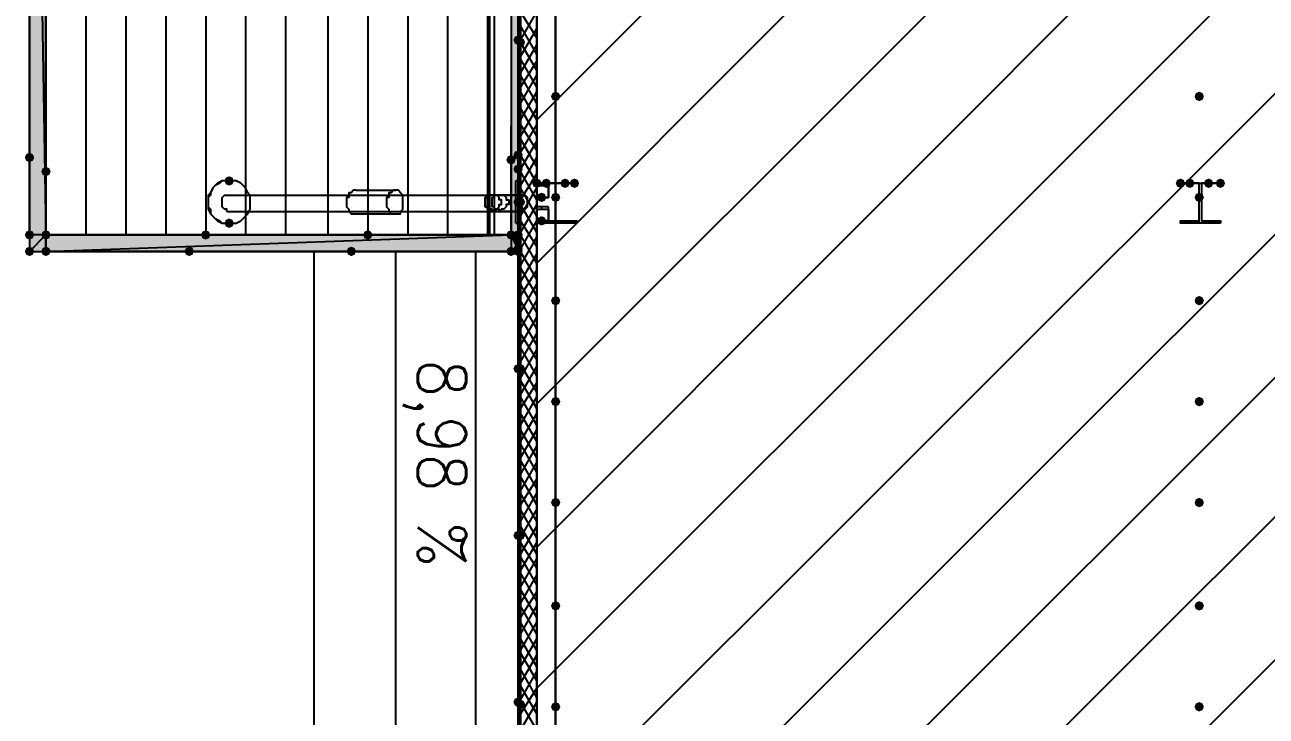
# Model space of a CAD drawing. Header units: millimetres. Extents: x 0 to 420, y 0 to 297.
# Drawn here: x 98.93 to 121.31, y 128.44 to 140.91 of the extents above; entities that cross this region are included whole.
import ezdxf

# ---------------------------------------------------------------- set-up
doc = ezdxf.new("R2010")
doc.units = ezdxf.units.MM
doc.layers.get('0').update_dxf_attribs({"linetype": 'CONTINUOUS'})
doc.styles.get("Standard").update_dxf_attribs({"font": 'STANDARD'})

msp = doc.modelspace()

# ---------------------------------------------------------------- hatches: boundary and pattern name
at = {"true_color": 0x000007}
h = msp.add_hatch(color=0, dxfattribs=at)
h.paths.add_polyline_path([(107.823, 137.117667), (107.696, 137.117667), (107.823, 219.456)], flags=0)
h.paths.add_polyline_path([(107.696, 137.117667), (107.823, 219.456), (107.696, 219.456)], flags=0)
h = msp.add_hatch(color=0, dxfattribs=at)
h.paths.add_polyline_path([(99.017667, 137.117667), (99.017667, 155.109333), (99.314, 137.117667)], flags=0)
h.paths.add_polyline_path([(99.017667, 155.109333), (99.314, 137.117667), (99.314, 155.109333)], flags=0)
h = msp.add_hatch(color=0, dxfattribs=at)
h.paths.add_polyline_path([(107.865333, 155.109333), (107.823, 155.109333), (107.865333, 137.710333)], flags=0)
h.paths.add_polyline_path([(107.823, 155.109333), (107.865333, 137.710333), (107.823, 137.710333)], flags=0)
at = {"true_color": 0x0000fe}
for points in [[(107.907667, 140.631333), (107.882796, 140.571537), (107.823, 140.546667), (107.763204, 140.571537), (107.738333, 140.631333), (107.763204, 140.691129), (107.823, 140.716), (107.882796, 140.691129)], [(107.95, 140.589), (107.925129, 140.529204), (107.865333, 140.504333), (107.805538, 140.529204), (107.780667, 140.589), (107.805537, 140.648796), (107.865333, 140.673667), (107.925129, 140.648796)], [(99.102333, 138.514667), (99.077463, 138.454871), (99.017667, 138.43), (98.957871, 138.454871), (98.933, 138.514667), (98.957871, 138.574462), (99.017667, 138.599333), (99.077462, 138.574463)], [(107.780667, 138.472333), (107.755796, 138.412537), (107.696, 138.387667), (107.636204, 138.412537), (107.611333, 138.472333), (107.636204, 138.532129), (107.696, 138.557), (107.755796, 138.532129)], [(107.907667, 138.557), (107.882796, 138.497204), (107.823, 138.472333), (107.763204, 138.497204), (107.738333, 138.557), (107.763204, 138.616796), (107.823, 138.641667), (107.882796, 138.616796)], [(99.398667, 138.260667), (99.373796, 138.200871), (99.314, 138.176), (99.254204, 138.200871), (99.229333, 138.260667), (99.254204, 138.320462), (99.314, 138.345333), (99.373796, 138.320463)], [(107.907667, 138.303), (107.882796, 138.243204), (107.823, 138.218333), (107.763204, 138.243204), (107.738333, 138.303), (107.763204, 138.362796), (107.823, 138.387667), (107.882796, 138.362796)], [(107.907667, 137.710333), (107.882796, 137.650537), (107.823, 137.625667), (107.763204, 137.650537), (107.738333, 137.710333), (107.763204, 137.770129), (107.823, 137.795), (107.882796, 137.770129)], [(107.95, 137.710333), (107.925129, 137.650537), (107.865333, 137.625667), (107.805538, 137.650537), (107.780667, 137.710333), (107.805537, 137.770129), (107.865333, 137.795), (107.925129, 137.770129)], [(99.102333, 137.117667), (99.077463, 137.057871), (99.017667, 137.033), (98.957871, 137.057871), (98.933, 137.117667), (98.957871, 137.177462), (99.017667, 137.202333), (99.077462, 137.177463)], [(99.102333, 137.117667), (99.077463, 137.057871), (99.017667, 137.033), (98.957871, 137.057871), (98.933, 137.117667), (98.957871, 137.177462), (99.017667, 137.202333), (99.077462, 137.177463)], [(99.398667, 137.117667), (99.373796, 137.057871), (99.314, 137.033), (99.254204, 137.057871), (99.229333, 137.117667), (99.254204, 137.177462), (99.314, 137.202333), (99.373796, 137.177463)], [(99.398667, 137.117667), (99.373796, 137.057871), (99.314, 137.033), (99.254204, 137.057871), (99.229333, 137.117667), (99.254204, 137.177462), (99.314, 137.202333), (99.373796, 137.177463)], [(99.398667, 137.117667), (99.373796, 137.057871), (99.314, 137.033), (99.254204, 137.057871), (99.229333, 137.117667), (99.254204, 137.177462), (99.314, 137.202333), (99.373796, 137.177463)], [(99.398667, 137.117667), (99.373796, 137.057871), (99.314, 137.033), (99.254204, 137.057871), (99.229333, 137.117667), (99.254204, 137.177462), (99.314, 137.202333), (99.373796, 137.177463)], [(102.277333, 137.117667), (102.252463, 137.057871), (102.192667, 137.033), (102.132871, 137.057871), (102.108, 137.117667), (102.132871, 137.177462), (102.192667, 137.202333), (102.252462, 137.177463)], [(105.198333, 137.117667), (105.173463, 137.057871), (105.113667, 137.033), (105.053871, 137.057871), (105.029, 137.117667), (105.053871, 137.177462), (105.113667, 137.202333), (105.173462, 137.177463)], [(107.780667, 137.117667), (107.755796, 137.057871), (107.696, 137.033), (107.636204, 137.057871), (107.611333, 137.117667), (107.636204, 137.177462), (107.696, 137.202333), (107.755796, 137.177463)], [(107.780667, 137.117667), (107.755796, 137.057871), (107.696, 137.033), (107.636204, 137.057871), (107.611333, 137.117667), (107.636204, 137.177462), (107.696, 137.202333), (107.755796, 137.177463)], [(107.907667, 137.117667), (107.882796, 137.057871), (107.823, 137.033), (107.763204, 137.057871), (107.738333, 137.117667), (107.763204, 137.177462), (107.823, 137.202333), (107.882796, 137.177463)], [(107.907667, 136.863667), (107.882796, 136.803871), (107.823, 136.779), (107.763204, 136.803871), (107.738333, 136.863667), (107.763204, 136.923462), (107.823, 136.948333), (107.882796, 136.923463)], [(107.907667, 136.863667), (107.882796, 136.803871), (107.823, 136.779), (107.763204, 136.803871), (107.738333, 136.863667), (107.763204, 136.923462), (107.823, 136.948333), (107.882796, 136.923463)], [(107.907667, 136.863667), (107.882796, 136.803871), (107.823, 136.779), (107.763204, 136.803871), (107.738333, 136.863667), (107.763204, 136.923462), (107.823, 136.948333), (107.882796, 136.923463)], [(107.907667, 136.863667), (107.882796, 136.803871), (107.823, 136.779), (107.763204, 136.803871), (107.738333, 136.863667), (107.763204, 136.923462), (107.823, 136.948333), (107.882796, 136.923463)], [(99.102333, 136.821333), (99.077463, 136.761537), (99.017667, 136.736667), (98.957871, 136.761537), (98.933, 136.821333), (98.957871, 136.881129), (99.017667, 136.906), (99.077462, 136.881129)], [(99.102333, 136.821333), (99.077463, 136.761537), (99.017667, 136.736667), (98.957871, 136.761537), (98.933, 136.821333), (98.957871, 136.881129), (99.017667, 136.906), (99.077462, 136.881129)], [(99.102333, 136.821333), (99.077463, 136.761537), (99.017667, 136.736667), (98.957871, 136.761537), (98.933, 136.821333), (98.957871, 136.881129), (99.017667, 136.906), (99.077462, 136.881129)], [(99.398667, 136.821333), (99.373796, 136.761537), (99.314, 136.736667), (99.254204, 136.761537), (99.229333, 136.821333), (99.254204, 136.881129), (99.314, 136.906), (99.373796, 136.881129)], [(101.981, 136.821333), (101.956129, 136.761537), (101.896333, 136.736667), (101.836537, 136.761537), (101.811667, 136.821333), (101.836537, 136.881129), (101.896333, 136.906), (101.956129, 136.881129)], [(104.902, 136.821333), (104.877129, 136.761537), (104.817333, 136.736667), (104.757538, 136.761537), (104.732667, 136.821333), (104.757537, 136.881129), (104.817333, 136.906), (104.877129, 136.881129)], [(107.780667, 136.821333), (107.755796, 136.761537), (107.696, 136.736667), (107.636204, 136.761537), (107.611333, 136.821333), (107.636204, 136.881129), (107.696, 136.906), (107.755796, 136.881129)], [(107.780667, 136.821333), (107.755796, 136.761537), (107.696, 136.736667), (107.636204, 136.761537), (107.611333, 136.821333), (107.636204, 136.881129), (107.696, 136.906), (107.755796, 136.881129)], [(107.907667, 136.821333), (107.882796, 136.761537), (107.823, 136.736667), (107.763204, 136.761537), (107.738333, 136.821333), (107.763204, 136.881129), (107.823, 136.906), (107.882796, 136.881129)], [(107.907667, 136.821333), (107.882796, 136.761537), (107.823, 136.736667), (107.763204, 136.761537), (107.738333, 136.821333), (107.763204, 136.881129), (107.823, 136.906), (107.882796, 136.881129)], [(107.907667, 136.821333), (107.882796, 136.761537), (107.823, 136.736667), (107.763204, 136.761537), (107.738333, 136.821333), (107.763204, 136.881129), (107.823, 136.906), (107.882796, 136.881129)], [(107.907667, 136.821333), (107.882796, 136.761537), (107.823, 136.736667), (107.763204, 136.761537), (107.738333, 136.821333), (107.763204, 136.881129), (107.823, 136.906), (107.882796, 136.881129)], [(107.907667, 134.704667), (107.882796, 134.644871), (107.823, 134.62), (107.763204, 134.644871), (107.738333, 134.704667), (107.763204, 134.764462), (107.823, 134.789333), (107.882796, 134.764463)], [(107.95, 134.704667), (107.925129, 134.644871), (107.865333, 134.62), (107.805538, 134.644871), (107.780667, 134.704667), (107.805537, 134.764462), (107.865333, 134.789333), (107.925129, 134.764463)], [(107.907667, 131.699), (107.882796, 131.639204), (107.823, 131.614333), (107.763204, 131.639204), (107.738333, 131.699), (107.763204, 131.758796), (107.823, 131.783667), (107.882796, 131.758796)], [(107.95, 131.699), (107.925129, 131.639204), (107.865333, 131.614333), (107.805538, 131.639204), (107.780667, 131.699), (107.805537, 131.758796), (107.865333, 131.783667), (107.925129, 131.758796)], [(107.907667, 128.693333), (107.882796, 128.633537), (107.823, 128.608667), (107.763204, 128.633537), (107.738333, 128.693333), (107.763204, 128.753129), (107.823, 128.778), (107.882796, 128.753129)], [(107.95, 128.651), (107.925129, 128.591204), (107.865333, 128.566333), (107.805538, 128.591204), (107.780667, 128.651), (107.805537, 128.710796), (107.865333, 128.735667), (107.925129, 128.710796)]]:
    msp.add_hatch(color=0, dxfattribs=at).paths.add_polyline_path(points, flags=0)
at = {"true_color": 0x000007}
for points in [[(108.585, 139.615333), (108.560129, 139.555537), (108.500333, 139.530667), (108.440538, 139.555537), (108.415667, 139.615333), (108.440537, 139.675129), (108.500333, 139.7), (108.560129, 139.675129)], [(120.184333, 139.615333), (120.159462, 139.555537), (120.099667, 139.530667), (120.039871, 139.555537), (120.015, 139.615333), (120.039871, 139.675129), (120.099667, 139.7), (120.159462, 139.675129)], [(102.700667, 138.091333), (102.675796, 138.031537), (102.616, 138.006667), (102.556204, 138.031537), (102.531333, 138.091333), (102.556204, 138.151129), (102.616, 138.176), (102.675796, 138.151129)], [(108.246333, 138.049), (108.221463, 137.989204), (108.161667, 137.964333), (108.101871, 137.989204), (108.077, 138.049), (108.101871, 138.108796), (108.161667, 138.133667), (108.221462, 138.108796)], [(108.415667, 138.049), (108.390796, 137.989204), (108.331, 137.964333), (108.271204, 137.989204), (108.246333, 138.049), (108.271204, 138.108796), (108.331, 138.133667), (108.390796, 138.108796)], [(108.754333, 138.049), (108.729462, 137.989204), (108.669667, 137.964333), (108.609871, 137.989204), (108.585, 138.049), (108.609871, 138.108796), (108.669667, 138.133667), (108.729462, 138.108796)], [(108.923667, 138.049), (108.898796, 137.989204), (108.839, 137.964333), (108.779204, 137.989204), (108.754333, 138.049), (108.779204, 138.108796), (108.839, 138.133667), (108.898796, 138.108796)], [(119.845667, 138.049), (119.820796, 137.989204), (119.761, 137.964333), (119.701204, 137.989204), (119.676333, 138.049), (119.701204, 138.108796), (119.761, 138.133667), (119.820796, 138.108796)], [(120.015, 138.049), (119.990129, 137.989204), (119.930333, 137.964333), (119.870538, 137.989204), (119.845667, 138.049), (119.870537, 138.108796), (119.930333, 138.133667), (119.990129, 138.108796)], [(120.353667, 138.049), (120.328796, 137.989204), (120.269, 137.964333), (120.209204, 137.989204), (120.184333, 138.049), (120.209204, 138.108796), (120.269, 138.133667), (120.328796, 138.108796)], [(120.565333, 138.049), (120.540463, 137.989204), (120.480667, 137.964333), (120.420871, 137.989204), (120.396, 138.049), (120.420871, 138.108796), (120.480667, 138.133667), (120.540462, 138.108796)], [(108.331, 137.795), (108.306129, 137.735204), (108.246333, 137.710333), (108.186537, 137.735204), (108.161667, 137.795), (108.186537, 137.854796), (108.246333, 137.879667), (108.306129, 137.854796)], [(108.585, 137.795), (108.560129, 137.735204), (108.500333, 137.710333), (108.440538, 137.735204), (108.415667, 137.795), (108.440537, 137.854796), (108.500333, 137.879667), (108.560129, 137.854796)], [(120.184333, 137.795), (120.159462, 137.735204), (120.099667, 137.710333), (120.039871, 137.735204), (120.015, 137.795), (120.039871, 137.854796), (120.099667, 137.879667), (120.159462, 137.854796)], [(102.700667, 137.329333), (102.675796, 137.269537), (102.616, 137.244667), (102.556204, 137.269537), (102.531333, 137.329333), (102.556204, 137.389129), (102.616, 137.414), (102.675796, 137.389129)], [(108.331, 137.371667), (108.306129, 137.311871), (108.246333, 137.287), (108.186537, 137.311871), (108.161667, 137.371667), (108.186537, 137.431462), (108.246333, 137.456333), (108.306129, 137.431463)], [(99.314, 137.117667), (99.017667, 136.821333), (99.314, 136.821333)], [(99.314, 137.117667), (99.017667, 137.117667), (99.017667, 136.821333)], [(107.696, 137.117667), (107.823, 136.863667), (107.823, 137.117667)], [(107.696, 136.821333), (107.823, 136.863667), (107.696, 137.117667)], [(107.907667, 136.821333), (107.882796, 136.761537), (107.823, 136.736667), (107.763204, 136.761537), (107.738333, 136.821333), (107.763204, 136.881129), (107.823, 136.906), (107.882796, 136.881129)], [(108.585, 135.932333), (108.560129, 135.872537), (108.500333, 135.847667), (108.440538, 135.872537), (108.415667, 135.932333), (108.440537, 135.992129), (108.500333, 136.017), (108.560129, 135.992129)], [(120.184333, 135.932333), (120.159462, 135.872537), (120.099667, 135.847667), (120.039871, 135.872537), (120.015, 135.932333), (120.039871, 135.992129), (120.099667, 136.017), (120.159462, 135.992129)], [(108.585, 134.112), (108.560129, 134.052204), (108.500333, 134.027333), (108.440538, 134.052204), (108.415667, 134.112), (108.440537, 134.171796), (108.500333, 134.196667), (108.560129, 134.171796)], [(120.184333, 134.112), (120.159462, 134.052204), (120.099667, 134.027333), (120.039871, 134.052204), (120.015, 134.112), (120.039871, 134.171796), (120.099667, 134.196667), (120.159462, 134.171796)], [(108.585, 132.291667), (108.560129, 132.231871), (108.500333, 132.207), (108.440538, 132.231871), (108.415667, 132.291667), (108.440537, 132.351462), (108.500333, 132.376333), (108.560129, 132.351463)], [(120.184333, 132.291667), (120.159462, 132.231871), (120.099667, 132.207), (120.039871, 132.231871), (120.015, 132.291667), (120.039871, 132.351462), (120.099667, 132.376333), (120.159462, 132.351463)], [(108.585, 130.429), (108.560129, 130.369204), (108.500333, 130.344333), (108.440538, 130.369204), (108.415667, 130.429), (108.440537, 130.488796), (108.500333, 130.513667), (108.560129, 130.488796)], [(120.184333, 130.429), (120.159462, 130.369204), (120.099667, 130.344333), (120.039871, 130.369204), (120.015, 130.429), (120.039871, 130.488796), (120.099667, 130.513667), (120.159462, 130.488796)], [(108.585, 128.608667), (108.560129, 128.548871), (108.500333, 128.524), (108.440538, 128.548871), (108.415667, 128.608667), (108.440537, 128.668462), (108.500333, 128.693333), (108.560129, 128.668463)], [(120.184333, 128.608667), (120.159462, 128.548871), (120.099667, 128.524), (120.039871, 128.548871), (120.015, 128.608667), (120.039871, 128.668462), (120.099667, 128.693333), (120.159462, 128.668463)]]:
    msp.add_hatch(color=0, dxfattribs=at).paths.add_polyline_path(points, flags=0)
h = msp.add_hatch(color=0, dxfattribs=at)
h.paths.add_polyline_path([(107.865333, 137.710333), (107.823, 137.710333), (107.865333, 119.634)], flags=0)
h.paths.add_polyline_path([(107.823, 137.710333), (107.865333, 119.634), (107.823, 119.634)], flags=0)
h = msp.add_hatch(color=0, dxfattribs=at)
h.paths.add_polyline_path([(107.696, 136.821333), (99.314, 136.821333), (107.696, 137.117667)], flags=0)
h.paths.add_polyline_path([(99.314, 136.821333), (107.696, 137.117667), (99.314, 137.117667)], flags=0)

# ---------------------------------------------------------------- linework, layer by layer
at = {"color": 0, "true_color": 0x000007}
for points in [[(107.865333, 236.897333), (107.865333, 119.972667)], [(107.696, 219.456), (107.696, 137.117667)], [(107.823, 136.821333), (107.823, 219.456), (107.696, 219.456)], [(107.823, 136.821333), (107.823, 219.456), (107.823, 136.821333), (107.823, 219.456)], [(107.823, 136.863667), (107.823, 137.117667), (107.823, 219.456)], [(99.314, 137.117667), (99.314, 155.109333), (99.017667, 155.109333), (99.017667, 136.821333)], [(99.314, 137.117667), (99.314, 155.109333)], [(107.865333, 155.109333), (107.865333, 137.710333), (107.823, 155.109333), (107.823, 137.710333)], [(108.161667, 119.972667), (108.161667, 154.432)], [(107.865333, 140.631333), (108.161667, 141.139333)], [(108.161667, 140.673667), (107.865333, 141.139333)], [(108.161667, 140.377333), (107.865333, 140.885333)], [(107.865333, 140.335), (108.161667, 140.843)], [(108.161667, 140.081), (107.865333, 140.589)], [(107.865333, 140.038667), (108.161667, 140.546667)], [(108.161667, 139.784667), (107.865333, 140.292667)], [(107.865333, 139.784667), (108.161667, 140.250333)], [(107.865333, 139.488333), (108.161667, 139.996333)], [(108.161667, 139.488333), (107.865333, 139.996333)], [(107.865333, 139.192), (108.161667, 139.7)], [(108.161667, 139.192), (107.865333, 139.7)], [(107.865333, 138.895667), (108.161667, 139.403667)], [(108.161667, 138.895667), (107.865333, 139.403667)], [(107.865333, 138.599333), (108.161667, 139.107333)], [(108.161667, 138.641667), (107.865333, 139.107333)], [(108.161667, 138.345333), (107.865333, 138.853333)], [(107.865333, 138.303), (108.161667, 138.811)], [(108.161667, 138.049), (107.865333, 138.557)], [(107.865333, 138.006667), (108.161667, 138.514667)], [(102.616, 138.091333), (102.531333, 138.091333), (102.489, 138.091333), (102.404333, 138.049), (102.362, 138.006667), (102.319667, 137.964333), (102.277333, 137.879667), (102.235, 137.837333), (102.235, 137.795), (102.235, 137.710333), (102.235, 137.625667), (102.235, 137.583333), (102.277333, 137.498667), (102.319667, 137.456333), (102.362, 137.414), (102.404333, 137.371667), (102.489, 137.329333), (102.531333, 137.329333), (102.616, 137.329333)], [(107.780667, 137.329333), (107.780667, 137.371667), (107.780667, 137.414), (107.780667, 137.456333), (107.780667, 137.498667), (107.780667, 137.583333), (107.780667, 137.625667), (107.780667, 137.710333), (107.780667, 137.795), (107.780667, 137.837333), (107.780667, 137.879667), (107.780667, 137.964333), (107.780667, 138.006667), (107.780667, 138.049), (107.780667, 138.091333)], [(107.780667, 137.329333), (107.865333, 137.329333), (107.865333, 137.371667), (107.865333, 137.414), (107.865333, 137.456333), (107.865333, 137.498667), (107.865333, 137.583333), (107.865333, 137.625667), (107.865333, 137.710333), (107.865333, 137.795), (107.865333, 137.837333), (107.865333, 137.879667), (107.865333, 137.964333), (107.865333, 138.006667), (107.865333, 138.049), (107.865333, 138.091333), (107.780667, 138.091333)], [(108.161667, 137.752667), (107.865333, 138.260667)], [(107.865333, 137.752667), (108.161667, 138.218333)], [(108.246333, 138.049), (108.246333, 138.006667)], [(108.500333, 137.329333), (108.500333, 138.049)], [(120.099667, 137.329333), (120.099667, 138.049)], [(102.573667, 137.541), (102.573667, 137.583333), (102.531333, 137.583333), (102.489, 137.625667), (102.489, 137.668), (102.489, 137.710333), (102.489, 137.752667), (102.489, 137.795), (102.531333, 137.837333), (102.573667, 137.837333)], [(102.573667, 137.837333), (107.907667, 137.837333)], [(104.902, 137.922), (104.859667, 137.922), (104.817333, 137.879667), (104.775, 137.879667), (104.775, 137.837333), (104.775, 137.795), (104.732667, 137.795), (104.732667, 137.752667), (104.732667, 137.710333), (104.732667, 137.668), (104.732667, 137.625667), (104.775, 137.583333), (104.775, 137.541), (104.817333, 137.498667), (104.859667, 137.498667), (104.902, 137.498667)], [(104.902, 137.922), (105.621667, 137.922)], [(107.865333, 137.456333), (108.161667, 137.964333)], [(108.161667, 137.456333), (107.865333, 137.964333)], [(107.823, 137.710333), (107.823, 119.676333), (107.823, 137.710333), (107.865333, 119.676333)], [(107.865333, 137.16), (108.161667, 137.668)], [(108.161667, 137.16), (107.865333, 137.668)], [(108.246333, 137.625667), (108.246333, 137.583333)], [(102.573667, 137.541), (107.907667, 137.541)], [(104.902, 137.498667), (105.621667, 137.498667)], [(107.865333, 136.863667), (108.161667, 137.371667)], [(108.161667, 136.906), (107.865333, 137.371667)], [(108.161667, 137.329333), (108.161667, 137.371667)], [(108.331, 137.329333), (108.331, 137.371667)], [(108.669667, 137.329333), (108.669667, 137.371667)], [(108.839, 137.329333), (108.839, 137.371667)], [(119.761, 137.329333), (119.761, 137.371667)], [(119.930333, 137.329333), (119.930333, 137.371667)], [(120.269, 137.329333), (120.269, 137.371667)], [(120.480667, 137.329333), (120.480667, 137.371667)], [(107.696, 137.117667), (99.314, 137.117667)], [(107.696, 137.117667), (99.314, 137.117667)], [(108.161667, 136.609667), (107.865333, 137.117667)], [(107.865333, 136.567333), (108.161667, 137.075333)], [(99.017667, 136.821333), (99.314, 136.821333)], [(99.314, 136.821333), (107.823, 136.821333)], [(104.14, 136.821333), (104.14, 126.111), (107.061, 126.111), (107.061, 136.821333)], [(105.621667, 126.111), (105.621667, 136.821333)], [(107.823, 136.821333), (107.823, 136.863667)], [(107.823, 136.863667), (107.823, 136.821333)], [(107.823, 136.863667), (107.823, 136.821333)], [(108.161667, 136.313333), (107.865333, 136.821333)], [(107.865333, 136.271), (108.161667, 136.779)], [(108.161667, 136.017), (107.865333, 136.525)], [(107.865333, 136.017), (108.161667, 136.482667)], [(107.865333, 135.720667), (108.161667, 136.228667)], [(108.161667, 135.720667), (107.865333, 136.228667)], [(107.865333, 135.424333), (108.161667, 135.932333)], [(108.161667, 135.424333), (107.865333, 135.932333)], [(107.865333, 135.128), (108.161667, 135.636)], [(108.161667, 135.128), (107.865333, 135.636)], [(107.865333, 134.831667), (108.161667, 135.339667)], [(108.161667, 134.874), (107.865333, 135.339667)], [(108.161667, 134.577667), (107.865333, 135.085667)], [(107.865333, 134.535333), (108.161667, 135.043333)], [(108.161667, 134.281333), (107.865333, 134.789333)], [(107.865333, 134.239), (108.161667, 134.747)], [(108.161667, 133.985), (107.865333, 134.493)], [(107.865333, 133.985), (108.161667, 134.450667)], [(107.865333, 133.688667), (108.161667, 134.196667)], [(108.161667, 133.688667), (107.865333, 134.196667)], [(107.865333, 133.392333), (108.161667, 133.900333)], [(108.161667, 133.392333), (107.865333, 133.900333)], [(107.865333, 133.096), (108.161667, 133.604)], [(108.161667, 133.096), (107.865333, 133.604)], [(108.161667, 132.842), (107.865333, 133.35)], [(107.865333, 132.799667), (108.161667, 133.307667)], [(108.161667, 132.545667), (107.865333, 133.053667)], [(107.865333, 132.503333), (108.161667, 133.011333)], [(108.161667, 132.249333), (107.865333, 132.757333)], [(107.865333, 132.249333), (108.161667, 132.715)], [(107.865333, 131.953), (108.161667, 132.461)], [(108.161667, 131.953), (107.865333, 132.461)], [(107.865333, 131.656667), (108.161667, 132.164667)], [(108.161667, 131.656667), (107.865333, 132.164667)], [(107.865333, 131.360333), (108.161667, 131.868333)], [(108.161667, 131.360333), (107.865333, 131.868333)], [(107.865333, 131.064), (108.161667, 131.572)], [(108.161667, 131.106333), (107.865333, 131.572)], [(108.161667, 130.81), (107.865333, 131.318)], [(107.865333, 130.767667), (108.161667, 131.275667)], [(108.161667, 130.513667), (107.865333, 131.021667)], [(107.865333, 130.471333), (108.161667, 130.979333)], [(108.161667, 130.217333), (107.865333, 130.725333)], [(107.865333, 130.217333), (108.161667, 130.683)], [(107.865333, 129.921), (108.161667, 130.429)], [(108.161667, 129.921), (107.865333, 130.429)], [(107.865333, 129.624667), (108.161667, 130.132667)], [(108.161667, 129.624667), (107.865333, 130.132667)], [(107.865333, 129.328333), (108.161667, 129.836333)], [(108.161667, 129.328333), (107.865333, 129.836333)], [(108.161667, 129.074333), (107.865333, 129.582333)], [(107.865333, 129.032), (108.161667, 129.54)], [(108.161667, 128.778), (107.865333, 129.286)], [(107.865333, 128.735667), (108.161667, 129.243667)], [(108.161667, 128.481667), (107.865333, 128.989667)], [(107.865333, 128.481667), (108.161667, 128.947333)], [(107.865333, 128.185333), (108.161667, 128.693333)], [(108.161667, 128.185333), (107.865333, 128.693333)]]:
    msp.add_lwpolyline(points, dxfattribs=at)
for points in [[(392.938, 236.601), (258.868333, 236.601), (258.868333, 205.613), (242.189, 205.613), (242.189, 236.601), (108.161667, 236.601), (108.161667, 119.972667), (242.189, 119.972667), (242.189, 150.960667), (258.868333, 150.960667), (258.868333, 119.972667), (392.938, 119.972667)], [(242.189, 236.262333), (242.189, 205.613), (258.868333, 205.613), (258.868333, 236.262333), (392.557, 236.262333), (392.557, 120.311333), (258.868333, 120.311333), (258.868333, 150.960667), (242.189, 150.960667), (242.189, 120.311333), (108.500333, 120.311333), (108.500333, 236.262333)], [(99.864333, 219.456), (99.314, 219.456), (99.314, 137.117667), (99.864333, 137.117667), (106.807, 137.117667), (107.399667, 137.117667), (107.399667, 219.456), (106.807, 219.456)], [(107.823, 137.117667), (107.696, 137.117667), (107.823, 219.456)], [(107.696, 137.117667), (107.823, 219.456), (107.696, 219.456)], [(107.696, 178.265667), (107.696, 137.117667), (107.315, 137.117667), (107.315, 178.265667)], [(99.017667, 137.117667), (99.017667, 155.109333), (99.314, 137.117667)], [(99.017667, 155.109333), (99.314, 137.117667), (99.314, 155.109333)], [(107.865333, 155.109333), (107.823, 155.109333), (107.865333, 137.710333)], [(107.823, 155.109333), (107.865333, 137.710333), (107.823, 137.710333)], [(107.865333, 137.710333), (107.865333, 155.109333), (107.823, 155.109333), (107.823, 137.710333)], [(107.865333, 137.710333), (107.865333, 155.109333), (107.823, 155.109333), (107.823, 137.710333)], [(102.997, 137.625667), (102.997, 137.710333), (102.997, 137.795), (102.997, 137.837333), (102.954667, 137.879667), (102.912333, 137.964333), (102.87, 138.006667), (102.827667, 138.049), (102.743, 138.091333), (102.700667, 138.091333), (102.616, 138.091333), (102.573667, 138.091333), (102.489, 138.091333), (102.446667, 138.049), (102.362, 138.006667), (102.319667, 137.964333), (102.277333, 137.879667), (102.277333, 137.837333), (102.235, 137.795), (102.235, 137.710333), (102.235, 137.625667), (102.277333, 137.583333), (102.277333, 137.498667), (102.319667, 137.456333), (102.362, 137.414), (102.446667, 137.371667), (102.489, 137.329333), (102.573667, 137.329333), (102.616, 137.329333), (102.700667, 137.329333), (102.743, 137.329333), (102.827667, 137.371667), (102.87, 137.414), (102.912333, 137.456333), (102.954667, 137.498667), (102.997, 137.583333)], [(108.373333, 138.049), (108.161667, 138.049), (108.161667, 137.795), (108.373333, 137.795)], [(108.881333, 137.329333), (108.161667, 137.329333), (108.161667, 137.371667), (108.500333, 137.371667), (108.500333, 138.049), (108.161667, 138.049), (108.881333, 138.049), (108.500333, 138.049), (108.500333, 137.371667), (108.881333, 137.371667)], [(120.480667, 137.329333), (119.761, 137.329333), (119.761, 137.371667), (120.099667, 137.371667), (120.099667, 138.049), (119.761, 138.049), (120.480667, 138.049), (120.142, 138.049), (120.142, 137.371667), (120.480667, 137.371667)], [(105.748667, 137.668), (105.748667, 137.710333), (105.748667, 137.752667), (105.748667, 137.795), (105.748667, 137.837333), (105.706333, 137.879667), (105.664, 137.922), (105.621667, 137.922), (105.579333, 137.922), (105.537, 137.879667), (105.494667, 137.879667), (105.494667, 137.837333), (105.494667, 137.795), (105.452333, 137.795), (105.452333, 137.752667), (105.452333, 137.710333), (105.452333, 137.668), (105.452333, 137.625667), (105.494667, 137.583333), (105.494667, 137.541), (105.537, 137.498667), (105.579333, 137.498667), (105.621667, 137.498667), (105.664, 137.498667), (105.706333, 137.498667), (105.706333, 137.541), (105.748667, 137.583333), (105.748667, 137.625667)], [(107.823, 137.964333), (107.823, 137.837333), (107.357333, 137.837333), (107.315, 137.837333), (107.272667, 137.837333), (107.272667, 137.795), (107.230333, 137.795), (107.230333, 137.752667), (107.230333, 137.710333), (107.230333, 137.668), (107.230333, 137.625667), (107.272667, 137.625667), (107.272667, 137.583333), (107.315, 137.583333), (107.357333, 137.541), (107.823, 137.541), (107.823, 137.456333), (107.823, 137.541), (107.357333, 137.541), (107.357333, 137.583333), (107.315, 137.583333), (107.272667, 137.583333), (107.272667, 137.625667), (107.230333, 137.625667), (107.230333, 137.668), (107.230333, 137.710333), (107.230333, 137.752667), (107.230333, 137.795), (107.272667, 137.795), (107.272667, 137.837333), (107.315, 137.837333), (107.357333, 137.837333), (107.823, 137.837333), (107.823, 137.964333), (107.823, 137.837333), (107.357333, 137.837333), (107.315, 137.837333), (107.272667, 137.837333), (107.272667, 137.795), (107.230333, 137.795), (107.230333, 137.752667), (107.230333, 137.710333), (107.230333, 137.668), (107.230333, 137.625667), (107.272667, 137.625667), (107.272667, 137.583333), (107.315, 137.583333), (107.357333, 137.541), (107.823, 137.541), (107.823, 137.456333), (107.823, 137.541), (107.357333, 137.541), (107.357333, 137.583333), (107.315, 137.583333), (107.272667, 137.583333), (107.272667, 137.625667), (107.230333, 137.625667), (107.230333, 137.668), (107.230333, 137.710333), (107.230333, 137.752667), (107.230333, 137.795), (107.272667, 137.795), (107.272667, 137.837333), (107.315, 137.837333), (107.357333, 137.837333), (107.823, 137.837333), (107.823, 137.964333), (107.823, 137.837333), (107.357333, 137.837333), (107.315, 137.837333), (107.272667, 137.837333), (107.272667, 137.795), (107.230333, 137.795), (107.230333, 137.752667), (107.230333, 137.710333), (107.230333, 137.668), (107.230333, 137.625667), (107.272667, 137.625667), (107.272667, 137.583333), (107.315, 137.583333), (107.357333, 137.583333), (107.357333, 137.541), (107.823, 137.541), (107.823, 137.456333), (107.823, 137.541), (107.357333, 137.541), (107.315, 137.583333), (107.272667, 137.583333), (107.272667, 137.625667), (107.230333, 137.625667), (107.230333, 137.668), (107.230333, 137.710333), (107.230333, 137.752667), (107.230333, 137.795), (107.272667, 137.795), (107.272667, 137.837333), (107.315, 137.837333), (107.357333, 137.837333), (107.823, 137.837333)], [(107.357333, 137.541), (107.399667, 137.583333), (107.442, 137.583333), (107.484333, 137.625667), (107.484333, 137.668), (107.526667, 137.668), (107.526667, 137.710333), (107.526667, 137.752667), (107.484333, 137.752667), (107.484333, 137.795), (107.442, 137.837333), (107.399667, 137.837333), (107.357333, 137.837333), (107.315, 137.837333), (107.272667, 137.837333), (107.272667, 137.795), (107.230333, 137.795), (107.230333, 137.752667), (107.230333, 137.710333), (107.230333, 137.668), (107.230333, 137.625667), (107.272667, 137.625667), (107.272667, 137.583333), (107.315, 137.583333), (107.357333, 137.583333)], [(107.484333, 137.541), (107.484333, 137.583333), (107.442, 137.583333), (107.399667, 137.583333), (107.399667, 137.625667), (107.357333, 137.625667), (107.357333, 137.668), (107.357333, 137.710333), (107.357333, 137.752667), (107.357333, 137.795), (107.399667, 137.795), (107.399667, 137.837333), (107.442, 137.837333), (107.484333, 137.837333), (107.526667, 137.837333), (107.569, 137.837333), (107.611333, 137.795), (107.611333, 137.752667), (107.653667, 137.752667), (107.653667, 137.710333), (107.653667, 137.668), (107.611333, 137.668), (107.611333, 137.625667), (107.569, 137.583333), (107.526667, 137.583333)], [(107.992333, 137.668), (107.992333, 137.710333), (107.992333, 137.752667), (107.992333, 137.795), (107.95, 137.837333), (107.907667, 137.837333), (107.865333, 137.837333), (107.823, 137.837333), (107.823, 137.795), (107.780667, 137.752667), (107.780667, 137.710333), (107.780667, 137.668), (107.823, 137.625667), (107.823, 137.583333), (107.865333, 137.583333), (107.907667, 137.541), (107.907667, 137.583333), (107.95, 137.583333), (107.992333, 137.625667)], [(108.373333, 138.006667), (108.373333, 137.795), (108.161667, 137.795), (108.161667, 138.006667)], [(107.865333, 137.710333), (107.823, 137.710333), (107.865333, 119.634)], [(107.823, 137.710333), (107.865333, 119.634), (107.823, 119.634)], [(107.823, 137.710333), (107.823, 119.676333), (107.865333, 119.676333), (107.865333, 137.710333)], [(107.823, 137.710333), (107.823, 119.634), (107.865333, 119.634), (107.865333, 137.710333)], [(108.373333, 137.625667), (108.161667, 137.625667), (108.161667, 137.371667), (108.373333, 137.371667)], [(108.373333, 137.583333), (108.373333, 137.371667), (108.161667, 137.371667), (108.161667, 137.583333)], [(99.314, 137.117667), (99.017667, 136.821333), (99.314, 136.821333)], [(99.314, 137.117667), (99.017667, 137.117667), (99.017667, 136.821333)], [(107.696, 136.821333), (99.314, 136.821333), (107.696, 137.117667)], [(99.314, 136.821333), (107.696, 137.117667), (99.314, 137.117667)], [(107.696, 137.117667), (107.823, 136.863667), (107.823, 137.117667)], [(107.696, 136.821333), (107.823, 136.863667), (107.696, 137.117667)], [(107.696, 136.821333), (107.823, 136.821333)]]:
    msp.add_lwpolyline(points, close=True, dxfattribs=at)
at = {"color": 0, "true_color": 0x0000fe}
msp.add_lwpolyline([(242.189, 236.262333), (108.500333, 236.262333), (108.500333, 120.311333), (242.189, 120.311333), (242.189, 150.960667), (258.868333, 150.960667), (258.868333, 120.311333), (392.557, 120.311333), (392.557, 236.262333), (258.868333, 236.262333), (258.868333, 205.613), (242.189, 205.613)], close=True, dxfattribs=at)
at = {"color": 0, "true_color": 0x0000fd}
for points in [[(100.033667, 219.456), (100.033667, 137.117667)], [(100.753333, 219.456), (100.753333, 137.117667)], [(101.473, 219.456), (101.473, 137.117667)], [(102.192667, 219.456), (102.192667, 137.117667)], [(102.912333, 219.456), (102.912333, 137.117667)], [(103.632, 219.456), (103.632, 137.117667)], [(104.394, 219.456), (104.394, 137.117667)], [(105.113667, 219.456), (105.113667, 137.117667)], [(105.833333, 219.456), (105.833333, 137.117667)], [(106.553, 219.456), (106.553, 137.117667)], [(107.272667, 219.456), (107.272667, 137.117667)]]:
    msp.add_lwpolyline(points, dxfattribs=at)
at = {"color": 0, "true_color": 0x00002b}
msp.add_lwpolyline([(108.161667, 154.432), (108.161667, 119.972667), (137.329333, 119.972667), (137.329333, 154.432)], close=True, dxfattribs=at)
at = {"color": 0, "true_color": 0x000001}
for points in [[(108.161668, 139.191999), (123.401668, 154.431999)], [(108.161668, 136.609666), (125.941668, 154.431999)], [(108.161668, 134.069666), (128.524001, 154.431999)], [(108.161668, 131.487333), (131.064001, 154.431999)], [(108.161668, 128.947333), (133.646334, 154.431999)], [(108.161668, 126.364999), (136.228668, 154.431999)], [(108.161668, 123.825), (138.768668, 154.431999)], [(108.161668, 121.242666), (141.351001, 154.431999)], [(109.389335, 119.972666), (143.891001, 154.431999)], [(111.971668, 119.972666), (146.473334, 154.431999)]]:
    msp.add_lwpolyline(points, dxfattribs=at)

# ---------------------------------------------------------------- texts
at = {"color": 0, "true_color": 0x000007, "insert": (105.74867, 134.874007), "char_height": 0.872032, "width": 3.80302835, "attachment_point": 7, "rotation": 270}
msp.add_mtext('8,98 %', dxfattribs=at)

doc.saveas('drawing.dxf')
